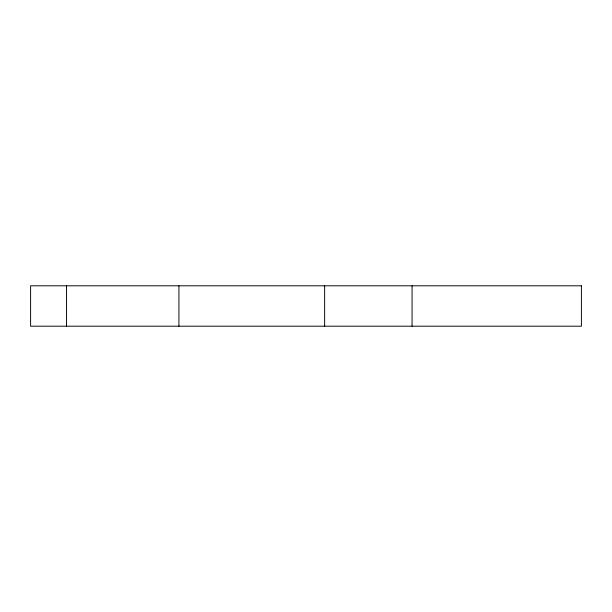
<?xml version="1.0" encoding="UTF-8"?>
<svg xmlns="http://www.w3.org/2000/svg" width="612" height="612" viewBox="0 0 612 612"><rect width="100%" height="100%" fill="white"/><g stroke="black" fill="none" stroke-linecap="round" stroke-linejoin="round"><path stroke-width="0.92" d="M412.067 285.804L412.067 326.196M324.643 285.804L324.643 326.196M178.926 285.804L178.926 326.196M66.524 285.804L66.524 326.196M581.4 285.804L30.6 285.804L30.6 326.196L581.4 326.196L581.4 285.804"/></g></svg>
